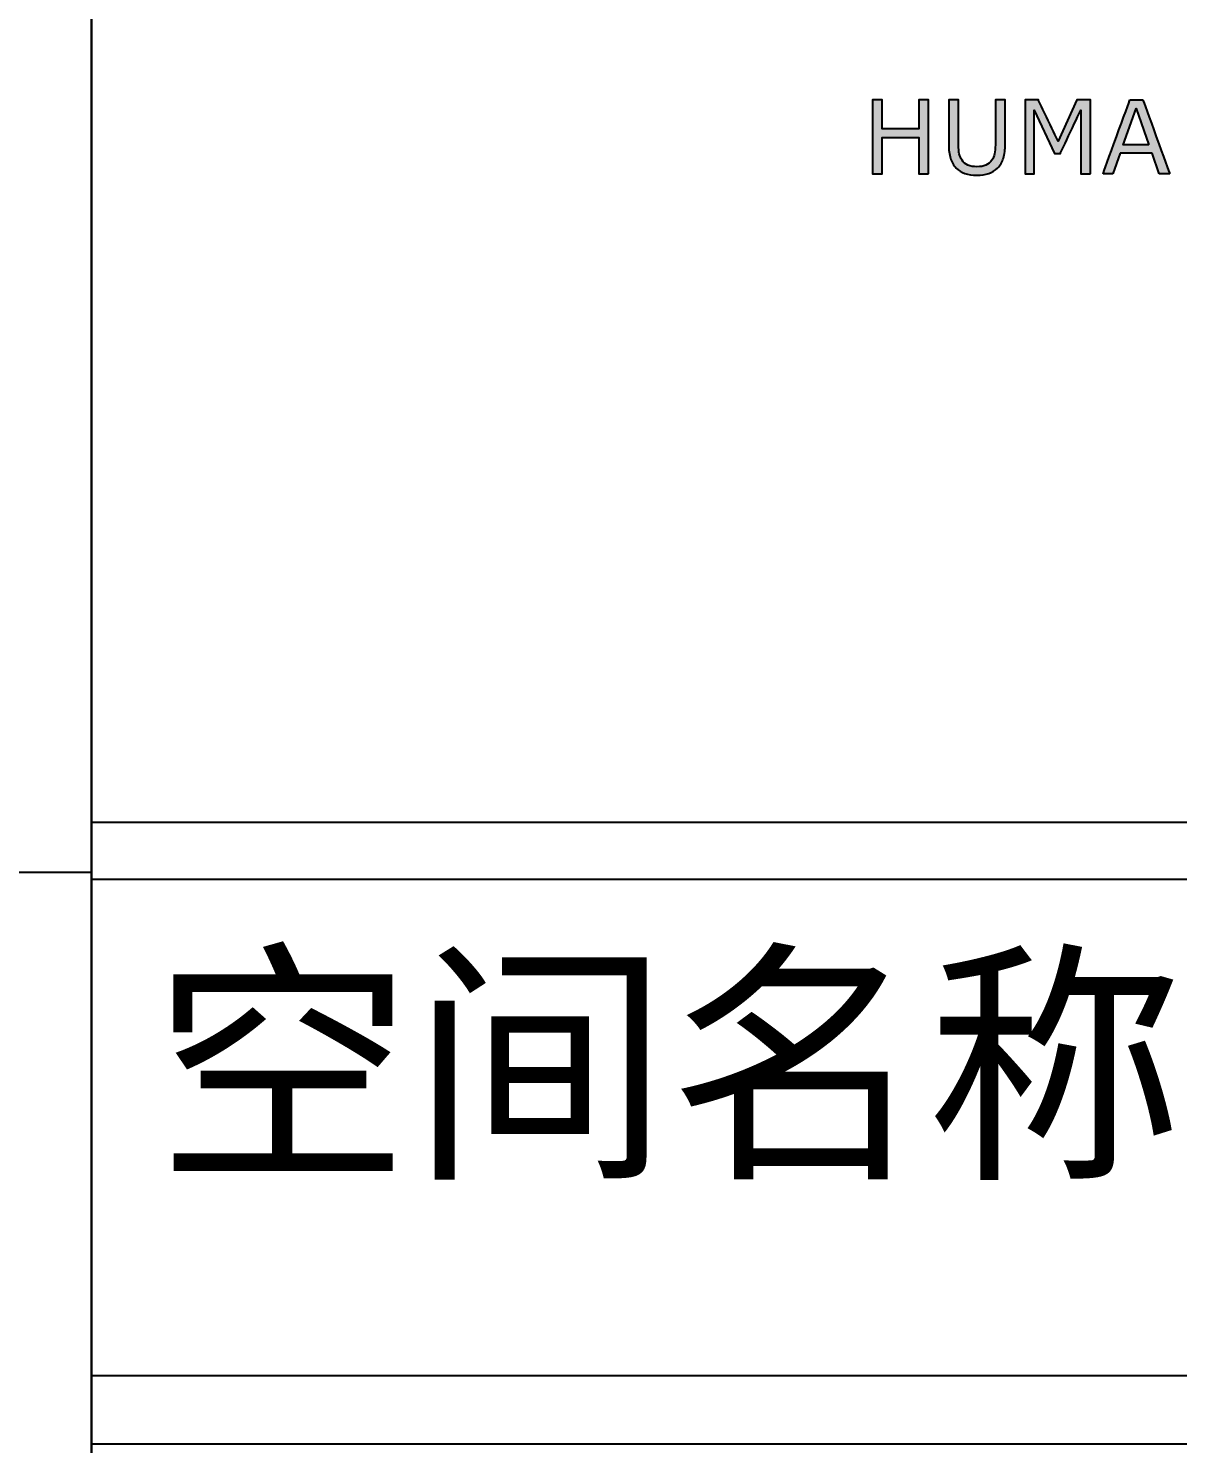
# Model space of a CAD drawing. Header units: millimetres. Extents: x 4862 to 20554, y 7569 to 11262.
# Drawn here: x 19202 to 19243.6, y 8214.4 to 8265.6 of the extents above; entities that cross this region are included whole.
import ezdxf

# ---------------------------------------------------------------- set-up
doc = ezdxf.new("R2010")
doc.units = ezdxf.units.MM
doc.layers.add('layer 1', color=7, linetype='Continuous')
doc.styles.add('宋体', font='SimSun.ttf')

# ---------------------------------------------------------------- blocks, each defined once
blk = doc.blocks.new('YQ1204162216')
h = blk.add_hatch(color=7)
h.dxf.hatch_style = 1
edge = h.paths.add_edge_path()
edge.add_spline(control_points=[(-2.38035, -0.13978), (-2.38035, -0.13978), (-2.38035, -0.23245), (-2.38035, -0.23245), (-2.38035, -0.23245), (-2.38035, -0.23245), (-2.38035, -0.23245), (-2.38035, -0.23245)], knot_values=[0.3846146, 0.3846146, 0.3846146, 0.3846146, 0.4230762, 0.4230762, 0.4230762, 0.4231762, 0.4615377, 0.4615377, 0.4615377, 0.4615377], degree=3, periodic=0)
edge.add_spline(control_points=[(-2.38035, -0.23245), (-2.38035, -0.23245), (-2.36802, -0.23245), (-2.36802, -0.23245), (-2.36802, -0.23245), (-2.36802, -0.23245), (-2.36802, -0.23245), (-2.36802, -0.23245)], knot_values=[0.3076915, 0.3076915, 0.3076915, 0.3076915, 0.3461531, 0.3461531, 0.3461531, 0.3462531, 0.3846146, 0.3846146, 0.3846146, 0.3846146], degree=3, periodic=0)
edge.add_spline(control_points=[(-2.36802, -0.23245), (-2.36802, -0.23245), (-2.36802, -0.18707), (-2.36802, -0.18707), (-2.36802, -0.18707), (-2.36802, -0.18707), (-2.36802, -0.18707), (-2.36802, -0.18707)], knot_values=[0.2307685, 0.2307685, 0.2307685, 0.2307685, 0.26923, 0.26923, 0.26923, 0.26933, 0.3076915, 0.3076915, 0.3076915, 0.3076915], degree=3, periodic=0)
edge.add_spline(control_points=[(-2.36802, -0.18707), (-2.36802, -0.18707), (-2.32213, -0.18707), (-2.32213, -0.18707), (-2.32213, -0.18707), (-2.32213, -0.18707), (-2.32213, -0.18707), (-2.32213, -0.18707)], knot_values=[0.1538454, 0.1538454, 0.1538454, 0.1538454, 0.1923069, 0.1923069, 0.1923069, 0.1924069, 0.2307685, 0.2307685, 0.2307685, 0.2307685], degree=3, periodic=0)
edge.add_spline(control_points=[(-2.32213, -0.18707), (-2.32213, -0.18707), (-2.32213, -0.23245), (-2.32213, -0.23245), (-2.32213, -0.23245), (-2.32213, -0.23245), (-2.32213, -0.23245), (-2.32213, -0.23245)], knot_values=[0.0769223, 0.0769223, 0.0769223, 0.0769223, 0.1153838, 0.1153838, 0.1153838, 0.1154838, 0.1538454, 0.1538454, 0.1538454, 0.1538454], degree=3, periodic=0)
edge.add_spline(control_points=[(-2.32213, -0.23245), (-2.32213, -0.23245), (-2.30979, -0.23245), (-2.30979, -0.23245)], knot_values=[0, 0, 0, 0, 0.0769223, 0.0769223, 0.0769223, 0.0769223], degree=3, periodic=0)
edge.add_spline(control_points=[(-2.30979, -0.23245), (-2.30979, -0.23245), (-2.30979, -0.13978), (-2.30979, -0.13978), (-2.30979, -0.13978), (-2.30979, -0.13978), (-2.32213, -0.13978), (-2.32213, -0.13978), (-2.32213, -0.13978), (-2.32213, -0.13978), (-2.32213, -0.17611), (-2.32213, -0.17611), (-2.32213, -0.17611), (-2.32213, -0.17611), (-2.36802, -0.17611), (-2.36802, -0.17611), (-2.36802, -0.17611), (-2.36802, -0.17611), (-2.36802, -0.13978), (-2.36802, -0.13978), (-2.36802, -0.13978), (-2.36802, -0.13978), (-2.38035, -0.13978), (-2.38035, -0.13978), (-2.38035, -0.13978), (-2.38035, -0.13978), (-2.38035, -0.13978), (-2.38035, -0.13978)], knot_values=[0.4615377, 0.4615377, 0.4615377, 0.4615377, 0.6153838, 0.6153838, 0.6153838, 0.6154838, 0.6923069, 0.6923069, 0.6923069, 0.6924069, 0.76923, 0.76923, 0.76923, 0.76933, 0.8461531, 0.8461531, 0.8461531, 0.8462531, 0.9230761, 0.9230762, 0.9230762, 0.9231762, 0.9615381, 0.9615381, 0.9615381, 0.9616381, 1, 1, 1, 1], degree=3, periodic=0)
edge = h.paths.add_edge_path()
edge.add_spline(control_points=[(-2.28462, -0.19523), (-2.28462, -0.19523), (-2.28462, -0.19523), (-2.28462, -0.19523), (-2.28462, -0.20224), (-2.28388, -0.20814), (-2.28241, -0.21295)], knot_values=[0.3043478, 0.3043478, 0.3043478, 0.3043478, 0.326087, 0.326087, 0.326087, 0.3478261, 0.3478261, 0.3478261, 0.3478261], degree=3, periodic=0)
edge.add_spline(control_points=[(-2.28241, -0.21295), (-2.28241, -0.21295), (-2.28241, -0.21295), (-2.28241, -0.21295), (-2.28095, -0.21776), (-2.27854, -0.22187), (-2.27519, -0.22526)], knot_values=[0.2608696, 0.2608696, 0.2608696, 0.2608696, 0.2826087, 0.2826087, 0.2826087, 0.3043478, 0.3043478, 0.3043478, 0.3043478], degree=3, periodic=0)
edge.add_spline(control_points=[(-2.27519, -0.22526), (-2.27519, -0.22526), (-2.27519, -0.22526), (-2.27519, -0.22526), (-2.27224, -0.22826), (-2.26862, -0.23051), (-2.26432, -0.23206)], knot_values=[0.2173913, 0.2173913, 0.2173913, 0.2173913, 0.2391304, 0.2391304, 0.2391304, 0.2608696, 0.2608696, 0.2608696, 0.2608696], degree=3, periodic=0)
edge.add_spline(control_points=[(-2.26432, -0.23206), (-2.26432, -0.23206), (-2.26432, -0.23206), (-2.26432, -0.23206), (-2.26002, -0.23359), (-2.25497, -0.23436), (-2.24917, -0.23436)], knot_values=[0.1739131, 0.1739131, 0.1739131, 0.1739131, 0.1956522, 0.1956522, 0.1956522, 0.2173913, 0.2173913, 0.2173913, 0.2173913], degree=3, periodic=0)
edge.add_spline(control_points=[(-2.24917, -0.23436), (-2.24917, -0.23436), (-2.24917, -0.23436), (-2.24917, -0.23436), (-2.24351, -0.23436), (-2.23855, -0.23363), (-2.23428, -0.23217)], knot_values=[0.1304348, 0.1304348, 0.1304348, 0.1304348, 0.1521739, 0.1521739, 0.1521739, 0.1739131, 0.1739131, 0.1739131, 0.1739131], degree=3, periodic=0)
edge.add_spline(control_points=[(-2.23428, -0.23217), (-2.23428, -0.23217), (-2.23428, -0.23217), (-2.23428, -0.23217), (-2.23001, -0.23073), (-2.22631, -0.22843), (-2.22311, -0.22526)], knot_values=[0.0869565, 0.0869565, 0.0869565, 0.0869565, 0.1086957, 0.1086957, 0.1086957, 0.1304348, 0.1304348, 0.1304348, 0.1304348], degree=3, periodic=0)
edge.add_spline(control_points=[(-2.22311, -0.22526), (-2.22311, -0.22526), (-2.22311, -0.22526), (-2.22311, -0.22526), (-2.22269, -0.22485), (-2.22229, -0.22442), (-2.2219, -0.22398)], knot_values=[0.0815214, 0.0815214, 0.0815214, 0.0815214, 0.084239, 0.084239, 0.084239, 0.0869565, 0.0869565, 0.0869565, 0.0869565], degree=3, periodic=0)
edge.add_spline(control_points=[(-2.2219, -0.22398), (-2.22151, -0.22354), (-2.22113, -0.22309), (-2.22077, -0.22262)], knot_values=[0.0760867, 0.0760867, 0.0760867, 0.0760867, 0.0815214, 0.0815214, 0.0815214, 0.0815214], degree=3, periodic=0)
edge.add_spline(control_points=[(-2.22077, -0.22262), (-2.22041, -0.22215), (-2.22007, -0.22167), (-2.21974, -0.22118)], knot_values=[0.0706521, 0.0706521, 0.0706521, 0.0706521, 0.0760867, 0.0760867, 0.0760867, 0.0760867], degree=3, periodic=0)
edge.add_spline(control_points=[(-2.21974, -0.22118), (-2.2194, -0.22069), (-2.21909, -0.22018), (-2.21879, -0.21966)], knot_values=[0.0652174, 0.0652174, 0.0652174, 0.0652174, 0.0706521, 0.0706521, 0.0706521, 0.0706521], degree=3, periodic=0)
edge.add_spline(control_points=[(-2.21879, -0.21966), (-2.21849, -0.21914), (-2.2182, -0.21861), (-2.21793, -0.21806)], knot_values=[0.0597827, 0.0597827, 0.0597827, 0.0597827, 0.0652174, 0.0652174, 0.0652174, 0.0652174], degree=3, periodic=0)
edge.add_spline(control_points=[(-2.21793, -0.21806), (-2.21766, -0.21752), (-2.2174, -0.21696), (-2.21716, -0.21639)], knot_values=[0.054348, 0.054348, 0.054348, 0.054348, 0.0597827, 0.0597827, 0.0597827, 0.0597827], degree=3, periodic=0)
edge.add_spline(control_points=[(-2.21716, -0.21639), (-2.21692, -0.21581), (-2.21669, -0.21523), (-2.21648, -0.21463)], knot_values=[0.0489134, 0.0489134, 0.0489134, 0.0489134, 0.054348, 0.054348, 0.054348, 0.054348], degree=3, periodic=0)
edge.add_spline(control_points=[(-2.21648, -0.21463), (-2.21627, -0.21403), (-2.21607, -0.21342), (-2.21589, -0.2128), (-2.21589, -0.2128), (-2.21442, -0.2078), (-2.21368, -0.20194), (-2.21368, -0.19523)], knot_values=[0, 0, 0, 0, 0.0054351, 0.0054351, 0.0054351, 0.0055351, 0.0489134, 0.0489134, 0.0489134, 0.0489134], degree=3, periodic=0)
edge.add_spline(control_points=[(-2.21368, -0.19523), (-2.21368, -0.19523), (-2.21368, -0.13978), (-2.21368, -0.13978), (-2.21368, -0.13978), (-2.21368, -0.13978), (-2.22601, -0.13978), (-2.22601, -0.13978), (-2.22601, -0.13978), (-2.22601, -0.13978), (-2.22601, -0.19608), (-2.22601, -0.19608), (-2.22601, -0.19608), (-2.22601, -0.19721), (-2.22603, -0.19829), (-2.22607, -0.19932)], knot_values=[0.8152172, 0.8152172, 0.8152172, 0.8152172, 0.9021719, 0.902172, 0.902172, 0.902272, 0.9456502, 0.9456502, 0.9456502, 0.9457502, 0.9891285, 0.9891285, 0.9891285, 0.9892285, 0.9999983, 0.9999983, 0.9999983, 0.9999983], degree=3, periodic=0)
edge.add_spline(control_points=[(-2.22658, -0.20498), (-2.22671, -0.20583), (-2.22686, -0.20664), (-2.22703, -0.2074), (-2.22703, -0.2074), (-2.2272, -0.20817), (-2.2274, -0.20891), (-2.22763, -0.20963)], knot_values=[0.7717389, 0.7717389, 0.7717389, 0.7717389, 0.7826087, 0.7826087, 0.7826087, 0.7827087, 0.7934785, 0.7934785, 0.7934785, 0.7934785], degree=3, periodic=0)
edge.add_spline(control_points=[(-2.22934, -0.21368), (-2.22968, -0.21431), (-2.23006, -0.21492), (-2.23046, -0.21551), (-2.23046, -0.21551), (-2.23069, -0.21585), (-2.23093, -0.21618), (-2.23119, -0.21651)], knot_values=[0.7336953, 0.7336953, 0.7336953, 0.7336953, 0.7445651, 0.7445651, 0.7445651, 0.7446651, 0.7500002, 0.7500002, 0.7500002, 0.7500002], degree=3, periodic=0)
edge.add_spline(control_points=[(-2.23677, -0.2211), (-2.23714, -0.22129), (-2.23751, -0.22146), (-2.2379, -0.22163), (-2.2379, -0.22163), (-2.23829, -0.2218), (-2.23869, -0.22195), (-2.2391, -0.2221)], knot_values=[0.6902171, 0.6902171, 0.6902171, 0.6902171, 0.6956522, 0.6956522, 0.6956522, 0.6957522, 0.7010873, 0.7010873, 0.7010873, 0.7010873], degree=3, periodic=0)
edge.add_spline(control_points=[(-2.24167, -0.22286), (-2.24302, -0.22317), (-2.24446, -0.2234), (-2.24599, -0.22352)], knot_values=[0.6630437, 0.6630437, 0.6630437, 0.6630437, 0.6793477, 0.6793477, 0.6793477, 0.6793477], degree=3, periodic=0)
edge.add_spline(control_points=[(-2.25234, -0.22352), (-2.25336, -0.22344), (-2.25433, -0.22331), (-2.25527, -0.22314)], knot_values=[0.6304348, 0.6304348, 0.6304348, 0.6304348, 0.6413041, 0.6413041, 0.6413041, 0.6413041], degree=3, periodic=0)
edge.add_spline(control_points=[(-2.26264, -0.22045), (-2.26299, -0.22023), (-2.26332, -0.22001), (-2.26365, -0.21978)], knot_values=[0.5923912, 0.5923912, 0.5923912, 0.5923912, 0.5978259, 0.5978259, 0.5978259, 0.5978259], degree=3, periodic=0)
edge.add_spline(control_points=[(-2.26713, -0.21649), (-2.26737, -0.21617), (-2.26761, -0.21585), (-2.26784, -0.21551), (-2.26784, -0.21551), (-2.26824, -0.21492), (-2.26862, -0.21431), (-2.26896, -0.21369)], knot_values=[0.5543476, 0.5543476, 0.5543476, 0.5543476, 0.5597827, 0.5597827, 0.5597827, 0.5598827, 0.5706525, 0.5706525, 0.5706525, 0.5706525], degree=3, periodic=0)
edge.add_spline(control_points=[(-2.27067, -0.20974), (-2.2709, -0.20905), (-2.2711, -0.20834), (-2.27127, -0.20761), (-2.27127, -0.20761), (-2.27195, -0.20472), (-2.27228, -0.20077), (-2.27228, -0.19576), (-2.27228, -0.19576), (-2.27228, -0.19576), (-2.27228, -0.19576), (-2.27228, -0.19576)], knot_values=[0.4782604, 0.4782604, 0.4782604, 0.4782604, 0.4891302, 0.4891302, 0.4891302, 0.4892302, 0.5108696, 0.5108696, 0.5108696, 0.5109696, 0.5326089, 0.5326089, 0.5326089, 0.5326089], degree=3, periodic=0)
edge.add_spline(control_points=[(-2.27228, -0.19576), (-2.27228, -0.19576), (-2.27228, -0.13978), (-2.27228, -0.13978), (-2.27228, -0.13978), (-2.27228, -0.13978), (-2.27228, -0.13978), (-2.27228, -0.13978)], knot_values=[0.4347822, 0.4347822, 0.4347822, 0.4347822, 0.4565213, 0.4565213, 0.4565213, 0.4566213, 0.4782604, 0.4782604, 0.4782604, 0.4782604], degree=3, periodic=0)
edge.add_spline(control_points=[(-2.27228, -0.13978), (-2.27228, -0.13978), (-2.28462, -0.13978), (-2.28462, -0.13978), (-2.28462, -0.13978), (-2.28462, -0.13978), (-2.28462, -0.13978), (-2.28462, -0.13978)], knot_values=[0.3913039, 0.3913039, 0.3913039, 0.3913039, 0.413043, 0.413043, 0.413043, 0.413143, 0.4347822, 0.4347822, 0.4347822, 0.4347822], degree=3, periodic=0)
edge.add_spline(control_points=[(-2.28462, -0.13978), (-2.28462, -0.13978), (-2.28462, -0.19523), (-2.28462, -0.19523)], knot_values=[0.3478261, 0.3478261, 0.3478261, 0.3478261, 0.3913039, 0.3913039, 0.3913039, 0.3913039], degree=3, periodic=0)
edge = h.paths.add_edge_path()
edge.add_spline(control_points=[(-2.17713, -0.23245), (-2.17713, -0.23245), (-2.17713, -0.15261), (-2.17713, -0.15261), (-2.17713, -0.15261), (-2.17713, -0.15261), (-2.17713, -0.15261), (-2.17713, -0.15261)], knot_values=[0.3571421, 0.3571421, 0.3571421, 0.3571421, 0.3928564, 0.3928564, 0.3928564, 0.3929564, 0.4285707, 0.4285707, 0.4285707, 0.4285707], degree=3, periodic=0)
edge.add_spline(control_points=[(-2.17713, -0.15261), (-2.17713, -0.15261), (-2.15164, -0.20695), (-2.15164, -0.20695), (-2.15164, -0.20695), (-2.15164, -0.20695), (-2.15164, -0.20695), (-2.15164, -0.20695)], knot_values=[0.2857136, 0.2857136, 0.2857136, 0.2857136, 0.3214279, 0.3214279, 0.3214279, 0.3215279, 0.3571421, 0.3571421, 0.3571421, 0.3571421], degree=3, periodic=0)
edge.add_spline(control_points=[(-2.15164, -0.20695), (-2.15164, -0.20695), (-2.14433, -0.20695), (-2.14433, -0.20695), (-2.14433, -0.20695), (-2.14433, -0.20695), (-2.14433, -0.20695), (-2.14433, -0.20695)], knot_values=[0.214285, 0.214285, 0.214285, 0.214285, 0.2499993, 0.2499993, 0.2499993, 0.2500993, 0.2857136, 0.2857136, 0.2857136, 0.2857136], degree=3, periodic=0)
edge.add_spline(control_points=[(-2.14433, -0.20695), (-2.14433, -0.20695), (-2.11865, -0.15261), (-2.11865, -0.15261), (-2.11865, -0.15261), (-2.11865, -0.15261), (-2.11865, -0.15261), (-2.11865, -0.15261)], knot_values=[0.1428564, 0.1428564, 0.1428564, 0.1428564, 0.1785707, 0.1785707, 0.1785707, 0.1786707, 0.214285, 0.214285, 0.214285, 0.214285], degree=3, periodic=0)
edge.add_spline(control_points=[(-2.11865, -0.15261), (-2.11865, -0.15261), (-2.11865, -0.23245), (-2.11865, -0.23245), (-2.11865, -0.23245), (-2.11865, -0.23245), (-2.11865, -0.23245), (-2.11865, -0.23245)], knot_values=[0.0714279, 0.0714279, 0.0714279, 0.0714279, 0.1071421, 0.1071421, 0.1071421, 0.1072421, 0.1428564, 0.1428564, 0.1428564, 0.1428564], degree=3, periodic=0)
edge.add_spline(control_points=[(-2.11865, -0.23245), (-2.11865, -0.23245), (-2.10632, -0.23245), (-2.10632, -0.23245)], knot_values=[0, 0, 0, 0, 0.0714279, 0.0714279, 0.0714279, 0.0714279], degree=3, periodic=0)
edge.add_spline(control_points=[(-2.10632, -0.23245), (-2.10632, -0.23245), (-2.10632, -0.13978), (-2.10632, -0.13978), (-2.10632, -0.13978), (-2.10632, -0.13978), (-2.12342, -0.13978), (-2.12342, -0.13978), (-2.12342, -0.13978), (-2.12342, -0.13978), (-2.14723, -0.19138), (-2.14723, -0.19138), (-2.14723, -0.19138), (-2.14723, -0.19138), (-2.17185, -0.13978), (-2.17185, -0.13978), (-2.17185, -0.13978), (-2.17185, -0.13978), (-2.18857, -0.13978), (-2.18857, -0.13978), (-2.18857, -0.13978), (-2.18857, -0.13978), (-2.18857, -0.23245), (-2.18857, -0.23245), (-2.18857, -0.23245), (-2.18857, -0.23245), (-2.17713, -0.23245), (-2.17713, -0.23245), (-2.17713, -0.23245), (-2.17713, -0.23245), (-2.17713, -0.23245), (-2.17713, -0.23245)], knot_values=[0.4285707, 0.4285707, 0.4285707, 0.4285707, 0.5714278, 0.5714279, 0.5714279, 0.5715279, 0.6428564, 0.6428564, 0.6428564, 0.6429564, 0.714285, 0.714285, 0.714285, 0.714385, 0.7857136, 0.7857136, 0.7857136, 0.7858136, 0.8571421, 0.8571421, 0.8571421, 0.8572421, 0.9285707, 0.9285707, 0.9285707, 0.9286707, 0.9642854, 0.9642854, 0.9642854, 0.9643854, 1, 1, 1, 1], degree=3, periodic=0)
h = blk.add_hatch(color=7)
h.dxf.hatch_style = 1
edge = h.paths.add_edge_path()
edge.add_spline(control_points=[(-2.00698, -0.23245), (-2.00698, -0.23245), (-2.04061, -0.13978), (-2.04061, -0.13978)], knot_values=[0.7777818, 0.7777818, 0.7777818, 0.7777818, 0.999996, 0.999996, 0.999996, 0.999996], degree=3, periodic=0)
edge.add_spline(control_points=[(-2.04061, -0.13978), (-2.04061, -0.13978), (-2.05701, -0.13978), (-2.05701, -0.13978)], knot_values=[0.6666687, 0.6666687, 0.6666687, 0.6666687, 0.7777758, 0.7777758, 0.7777758, 0.7777758], degree=3, periodic=0)
edge.add_spline(control_points=[(-2.05701, -0.13978), (-2.05701, -0.13978), (-2.09064, -0.23245), (-2.09064, -0.23245)], knot_values=[0.5555576, 0.5555576, 0.5555576, 0.5555576, 0.6666647, 0.6666647, 0.6666647, 0.6666647], degree=3, periodic=0)
edge.add_spline(control_points=[(-2.09064, -0.23245), (-2.09064, -0.23245), (-2.0782, -0.23245), (-2.0782, -0.23245)], knot_values=[0.4444484, 0.4444484, 0.4444484, 0.4444484, 0.5555536, 0.5555536, 0.5555536, 0.5555536], degree=3, periodic=0)
edge.add_spline(control_points=[(-2.0782, -0.23245), (-2.0782, -0.23245), (-2.06917, -0.2067), (-2.06917, -0.2067)], knot_values=[0.3333353, 0.3333353, 0.3333353, 0.3333353, 0.4444404, 0.4444404, 0.4444404, 0.4444404], degree=3, periodic=0)
edge.add_spline(control_points=[(-2.06917, -0.2067), (-2.06917, -0.2067), (-2.02913, -0.2067), (-2.02913, -0.2067)], knot_values=[0.2222242, 0.2222242, 0.2222242, 0.2222242, 0.3333313, 0.3333313, 0.3333313, 0.3333313], degree=3, periodic=0)
edge.add_spline(control_points=[(-2.02913, -0.2067), (-2.02913, -0.2067), (-2.0201, -0.23245), (-2.0201, -0.23245)], knot_values=[0.1111151, 0.1111151, 0.1111151, 0.1111151, 0.2222202, 0.2222202, 0.2222202, 0.2222202], degree=3, periodic=0)
edge.add_spline(control_points=[(-2.0201, -0.23245), (-2.0201, -0.23245), (-2.00698, -0.23245), (-2.00698, -0.23245)], knot_values=[0.000002, 0.000002, 0.000002, 0.000002, 0.1111071, 0.1111071, 0.1111071, 0.1111071], degree=3, periodic=0)
edge = h.paths.add_edge_path(flags=16)
edge.add_spline(control_points=[(-2.03301, -0.19599), (-2.03301, -0.19599), (-2.06536, -0.19599), (-2.06536, -0.19599), (-2.06536, -0.19599), (-2.06536, -0.19599), (-2.04915, -0.15062), (-2.04915, -0.15062)], knot_values=[0.25, 0.25, 0.25, 0.25, 0.7499925, 0.7499925, 0.7499925, 0.7500925, 0.9999925, 0.9999925, 0.9999925, 0.9999925], degree=3, periodic=0)
edge.add_spline(control_points=[(-2.04915, -0.15062), (-2.04915, -0.15062), (-2.03301, -0.19599), (-2.03301, -0.19599)], knot_values=[0.0000025, 0.0000025, 0.0000025, 0.0000025, 0.2499975, 0.2499975, 0.2499975, 0.2499975], degree=3, periodic=0)
at = {"layer": 'layer 1', "color": 7}
for points, knots in [([(-2.30979, -0.23245), (-2.30979, -0.23245), (-2.32213, -0.23245), (-2.32213, -0.23245), (-2.32213, -0.23245), (-2.32213, -0.23245), (-2.32213, -0.18707), (-2.32213, -0.18707), (-2.32213, -0.18707), (-2.32213, -0.18707), (-2.36802, -0.18707), (-2.36802, -0.18707), (-2.36802, -0.18707), (-2.36802, -0.18707), (-2.36802, -0.23245), (-2.36802, -0.23245), (-2.36802, -0.23245), (-2.36802, -0.23245), (-2.38035, -0.23245), (-2.38035, -0.23245), (-2.38035, -0.23245), (-2.38035, -0.23245), (-2.38035, -0.13978), (-2.38035, -0.13978), (-2.38035, -0.13978), (-2.38035, -0.13978), (-2.36802, -0.13978), (-2.36802, -0.13978), (-2.36802, -0.13978), (-2.36802, -0.13978), (-2.36802, -0.17611), (-2.36802, -0.17611), (-2.36802, -0.17611), (-2.36802, -0.17611), (-2.32213, -0.17611), (-2.32213, -0.17611), (-2.32213, -0.17611), (-2.32213, -0.17611), (-2.32213, -0.13978), (-2.32213, -0.13978), (-2.32213, -0.13978), (-2.32213, -0.13978), (-2.30979, -0.13978), (-2.30979, -0.13978), (-2.30979, -0.13978), (-2.30979, -0.13978), (-2.30979, -0.23245), (-2.30979, -0.23245)], [0, 0, 0, 0, 0.0769231, 0.0769231, 0.0769231, 0.0769231, 0.1538462, 0.1538462, 0.1538462, 0.1538462, 0.2307692, 0.2307692, 0.2307692, 0.2307692, 0.3076923, 0.3076923, 0.3076923, 0.3076923, 0.3846154, 0.3846154, 0.3846154, 0.3846154, 0.4615385, 0.4615385, 0.4615385, 0.4615385, 0.5384615, 0.5384615, 0.5384615, 0.5384615, 0.6153846, 0.6153846, 0.6153846, 0.6153846, 0.6923077, 0.6923077, 0.6923077, 0.6923077, 0.7692308, 0.7692308, 0.7692308, 0.7692308, 0.8461538, 0.8461538, 0.8461538, 0.8461539, 1, 1, 1, 1]), ([(-2.21368, -0.19523), (-2.21368, -0.20194), (-2.21442, -0.2078), (-2.21589, -0.2128), (-2.21589, -0.2128), (-2.21734, -0.21779), (-2.21976, -0.22195), (-2.22311, -0.22526), (-2.22311, -0.22526), (-2.22631, -0.22843), (-2.23001, -0.23073), (-2.23428, -0.23217), (-2.23428, -0.23217), (-2.23855, -0.23363), (-2.24351, -0.23436), (-2.24917, -0.23436), (-2.24917, -0.23436), (-2.25497, -0.23436), (-2.26002, -0.23359), (-2.26432, -0.23206), (-2.26432, -0.23206), (-2.26862, -0.23051), (-2.27224, -0.22826), (-2.27519, -0.22526), (-2.27519, -0.22526), (-2.27854, -0.22187), (-2.28095, -0.21776), (-2.28241, -0.21295), (-2.28241, -0.21295), (-2.28388, -0.20814), (-2.28462, -0.20224), (-2.28462, -0.19523), (-2.28462, -0.19523), (-2.28462, -0.19523), (-2.28462, -0.13978), (-2.28462, -0.13978), (-2.28462, -0.13978), (-2.28462, -0.13978), (-2.27228, -0.13978), (-2.27228, -0.13978), (-2.27228, -0.13978), (-2.27228, -0.13978), (-2.27228, -0.19576), (-2.27228, -0.19576), (-2.27228, -0.19576), (-2.27228, -0.20077), (-2.27195, -0.20472), (-2.27127, -0.20761), (-2.27127, -0.20761), (-2.27059, -0.21052), (-2.26945, -0.21315), (-2.26784, -0.21551), (-2.26784, -0.21551), (-2.26602, -0.21821), (-2.26353, -0.22023), (-2.26042, -0.22159), (-2.26042, -0.22159), (-2.2573, -0.22297), (-2.25356, -0.22365), (-2.24917, -0.22365), (-2.24917, -0.22365), (-2.24476, -0.22365), (-2.24102, -0.22297), (-2.2379, -0.22163), (-2.2379, -0.22163), (-2.23481, -0.2203), (-2.23232, -0.21825), (-2.23046, -0.21551), (-2.23046, -0.21551), (-2.22885, -0.21315), (-2.22771, -0.21046), (-2.22703, -0.2074), (-2.22703, -0.2074), (-2.22635, -0.20436), (-2.22601, -0.20058), (-2.22601, -0.19608), (-2.22601, -0.19608), (-2.22601, -0.19608), (-2.22601, -0.13978), (-2.22601, -0.13978), (-2.22601, -0.13978), (-2.22601, -0.13978), (-2.21368, -0.13978), (-2.21368, -0.13978), (-2.21368, -0.13978), (-2.21368, -0.13978), (-2.21368, -0.19523), (-2.21368, -0.19523)], [0, 0, 0, 0, 0.0434783, 0.0434783, 0.0434783, 0.0434783, 0.0869565, 0.0869565, 0.0869565, 0.0869565, 0.1304348, 0.1304348, 0.1304348, 0.1304348, 0.173913, 0.173913, 0.173913, 0.1739131, 0.2173913, 0.2173913, 0.2173913, 0.2173913, 0.2608696, 0.2608696, 0.2608696, 0.2608696, 0.3043478, 0.3043478, 0.3043478, 0.3043478, 0.3478261, 0.3478261, 0.3478261, 0.3478261, 0.3913043, 0.3913043, 0.3913043, 0.3913044, 0.4347826, 0.4347826, 0.4347826, 0.4347826, 0.4782609, 0.4782609, 0.4782609, 0.4782609, 0.5217391, 0.5217391, 0.5217391, 0.5217391, 0.5652174, 0.5652174, 0.5652174, 0.5652174, 0.6086957, 0.6086957, 0.6086957, 0.6086957, 0.6521739, 0.6521739, 0.6521739, 0.6521739, 0.6956522, 0.6956522, 0.6956522, 0.6956522, 0.7391304, 0.7391304, 0.7391304, 0.7391304, 0.7826087, 0.7826087, 0.7826087, 0.7826087, 0.826087, 0.826087, 0.826087, 0.826087, 0.8695652, 0.8695652, 0.8695652, 0.8695652, 0.9130435, 0.9130435, 0.9130435, 0.9130435, 1, 1, 1, 1]), ([(-2.10632, -0.23245), (-2.10632, -0.23245), (-2.11865, -0.23245), (-2.11865, -0.23245), (-2.11865, -0.23245), (-2.11865, -0.23245), (-2.11865, -0.15261), (-2.11865, -0.15261), (-2.11865, -0.15261), (-2.11865, -0.15261), (-2.14433, -0.20695), (-2.14433, -0.20695), (-2.14433, -0.20695), (-2.14433, -0.20695), (-2.15164, -0.20695), (-2.15164, -0.20695), (-2.15164, -0.20695), (-2.15164, -0.20695), (-2.17713, -0.15261), (-2.17713, -0.15261), (-2.17713, -0.15261), (-2.17713, -0.15261), (-2.17713, -0.23245), (-2.17713, -0.23245), (-2.17713, -0.23245), (-2.17713, -0.23245), (-2.18857, -0.23245), (-2.18857, -0.23245), (-2.18857, -0.23245), (-2.18857, -0.23245), (-2.18857, -0.13978), (-2.18857, -0.13978), (-2.18857, -0.13978), (-2.18857, -0.13978), (-2.17185, -0.13978), (-2.17185, -0.13978), (-2.17185, -0.13978), (-2.17185, -0.13978), (-2.14723, -0.19138), (-2.14723, -0.19138), (-2.14723, -0.19138), (-2.14723, -0.19138), (-2.12342, -0.13978), (-2.12342, -0.13978), (-2.12342, -0.13978), (-2.12342, -0.13978), (-2.10632, -0.13978), (-2.10632, -0.13978), (-2.10632, -0.13978), (-2.10632, -0.13978), (-2.10632, -0.23245), (-2.10632, -0.23245)], [0, 0, 0, 0, 0.0714286, 0.0714286, 0.0714286, 0.0714286, 0.1428571, 0.1428571, 0.1428571, 0.1428572, 0.2142857, 0.2142857, 0.2142857, 0.2142857, 0.2857143, 0.2857143, 0.2857143, 0.2857143, 0.3571429, 0.3571429, 0.3571429, 0.3571429, 0.4285714, 0.4285714, 0.4285714, 0.4285714, 0.5, 0.5, 0.5, 0.5, 0.5714286, 0.5714286, 0.5714286, 0.5714286, 0.6428571, 0.6428571, 0.6428571, 0.6428572, 0.7142857, 0.7142857, 0.7142857, 0.7142857, 0.7857143, 0.7857143, 0.7857143, 0.7857143, 0.8571429, 0.8571429, 0.8571429, 0.8571429, 1, 1, 1, 1]), ([(-2.09064, -0.23245), (-2.09064, -0.23245), (-2.09064, -0.23245), (-2.05701, -0.13978), (-2.05701, -0.13978)], [0.55555556, 0.55555556, 0.55555556, 0.55555556, 0.55555557, 0.66666667, 0.66666667, 0.66666667, 0.66666667]), ([(-2.05701, -0.13978), (-2.05701, -0.13978), (-2.05701, -0.13978), (-2.04061, -0.13978), (-2.04061, -0.13978)], [0.66666667, 0.66666667, 0.66666667, 0.66666667, 0.66666668, 0.77777778, 0.77777778, 0.77777778, 0.77777778]), ([(-2.04061, -0.13978), (-2.04061, -0.13978), (-2.04061, -0.13978), (-2.00698, -0.23245), (-2.00698, -0.23245)], [0.77777778, 0.77777778, 0.77777778, 0.77777778, 0.77777779, 1, 1, 1, 1]), ([(-2.03301, -0.19599), (-2.03301, -0.19599), (-2.04915, -0.15062), (-2.04915, -0.15062), (-2.04915, -0.15062), (-2.04915, -0.15062), (-2.06536, -0.19599), (-2.06536, -0.19599), (-2.06536, -0.19599), (-2.06536, -0.19599), (-2.03301, -0.19599), (-2.03301, -0.19599)], [0, 0, 0, 0, 0.25, 0.25, 0.25, 0.25, 0.5, 0.5, 0.5, 0.5, 1, 1, 1, 1])]:
    blk.add_open_spline(points, degree=3, knots=knots, dxfattribs=at)
for points in [[(-2.06917, -0.2067), (-2.06917, -0.2067), (-2.0782, -0.23245), (-2.0782, -0.23245)], [(-2.02913, -0.2067), (-2.02913, -0.2067), (-2.06917, -0.2067), (-2.06917, -0.2067)], [(-2.0201, -0.23245), (-2.0201, -0.23245), (-2.02913, -0.2067), (-2.02913, -0.2067)], [(-2.0782, -0.23245), (-2.0782, -0.23245), (-2.09064, -0.23245), (-2.09064, -0.23245)], [(-2.00698, -0.23245), (-2.00698, -0.23245), (-2.0201, -0.23245), (-2.0201, -0.23245)]]:
    blk.add_open_spline(points, degree=3, dxfattribs=at)
blk = doc.blocks.new('A$C398a0407')
for p, q in [((8133.99, 64), (8133.99, 6784)), ((8133.99, 5895.43), (9568, 5895.43)), ((8133.99, 5871.3), (9568, 5871.3)), ((8133.99, 5871.3), (9568, 5871.3)), ((8133.99, 5661.01), (9568, 5661.01)), ((8133.99, 5632.05), (9568, 5632.05))]:
    blk.add_line(p, q)
at = {"xscale": 337.2124400346185, "yscale": 337.2124400346185, "zscale": 337.2124400346185}
blk.add_blockref('YQ1204162216', (9267.48, 6248.5), dxfattribs=at)
at = {"color": 8, "insert": (8160.33, 5832.63), "char_height": 80, "attachment_point": 1, "style": '宋体'}
blk.add_mtext_dynamic_manual_height_columns('空间名称', width=575.6605, gutter_width=12.06, heights=[0], dxfattribs=at)

msp = doc.modelspace()

# ---------------------------------------------------------------- linework, layer by layer
for points in [[(19204.296, 7767.16), (18547.054, 7767.16), (18547.054, 8292.552), (19204.296, 8292.552)], [(18547.054, 8235.06), (19204.296, 8235.06), (19204.296, 8292.552), (18547.054, 8292.552)]]:
    msp.add_lwpolyline(points, close=True)

# ---------------------------------------------------------------- block references
at = {"xscale": 0.0854586271997967, "yscale": 0.0854586271997967, "zscale": 0.0854586271997967}
msp.add_blockref('A$C398a0407', (18509.177, 7733.061), dxfattribs=at)

doc.saveas('drawing.dxf')
